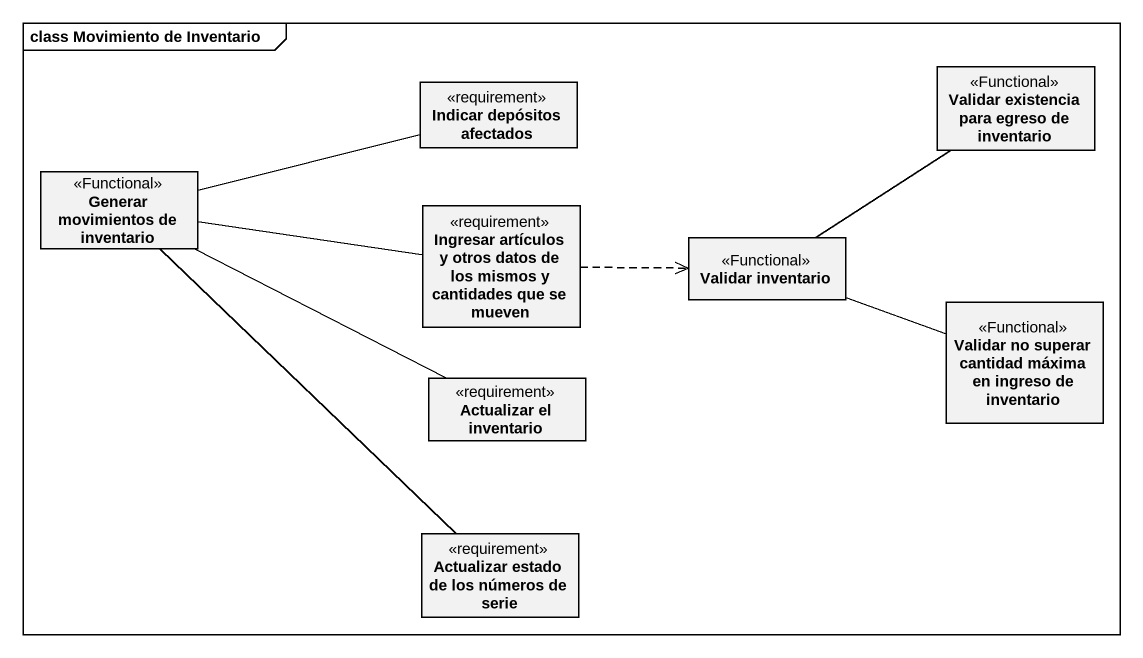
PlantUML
@startuml
mainframe class Movimiento de Inventario
hide circle
hide empty members
class "Indicar depósitos afectados" as Indicar_depósitos_afectados <<requirement>>
class "Validar existencia para egreso de inventario" as Validar_existencia_para <<Functional>>
class "Generar movimientos de inventario" as Generar_movimientos_de <<Functional>>
class "Ingresar artículos y otros datos de los mismos y cantidades que se mueven" as Ingresar_artículos_y_otros <<requirement>>
class "Validar inventario" as Validar_inventario <<Functional>>
class "Validar no superar cantidad máxima en ingreso de inventario" as Validar_no_superar_cantidad <<Functional>>
class "Actualizar el inventario" as Actualizar_el_inventario <<requirement>>
class "Actualizar estado de los números de serie" as Actualizar_estado_de_los <<requirement>>
Generar_movimientos_de -right- Indicar_depósitos_afectados
Generar_movimientos_de -right- Ingresar_artículos_y_otros
Generar_movimientos_de -right- Actualizar_el_inventario
Generar_movimientos_de -- Actualizar_estado_de_los
Ingresar_artículos_y_otros .right.> Validar_inventario
Validar_inventario -up- Validar_existencia_para
Validar_inventario -right- Validar_no_superar_cantidad
@enduml
